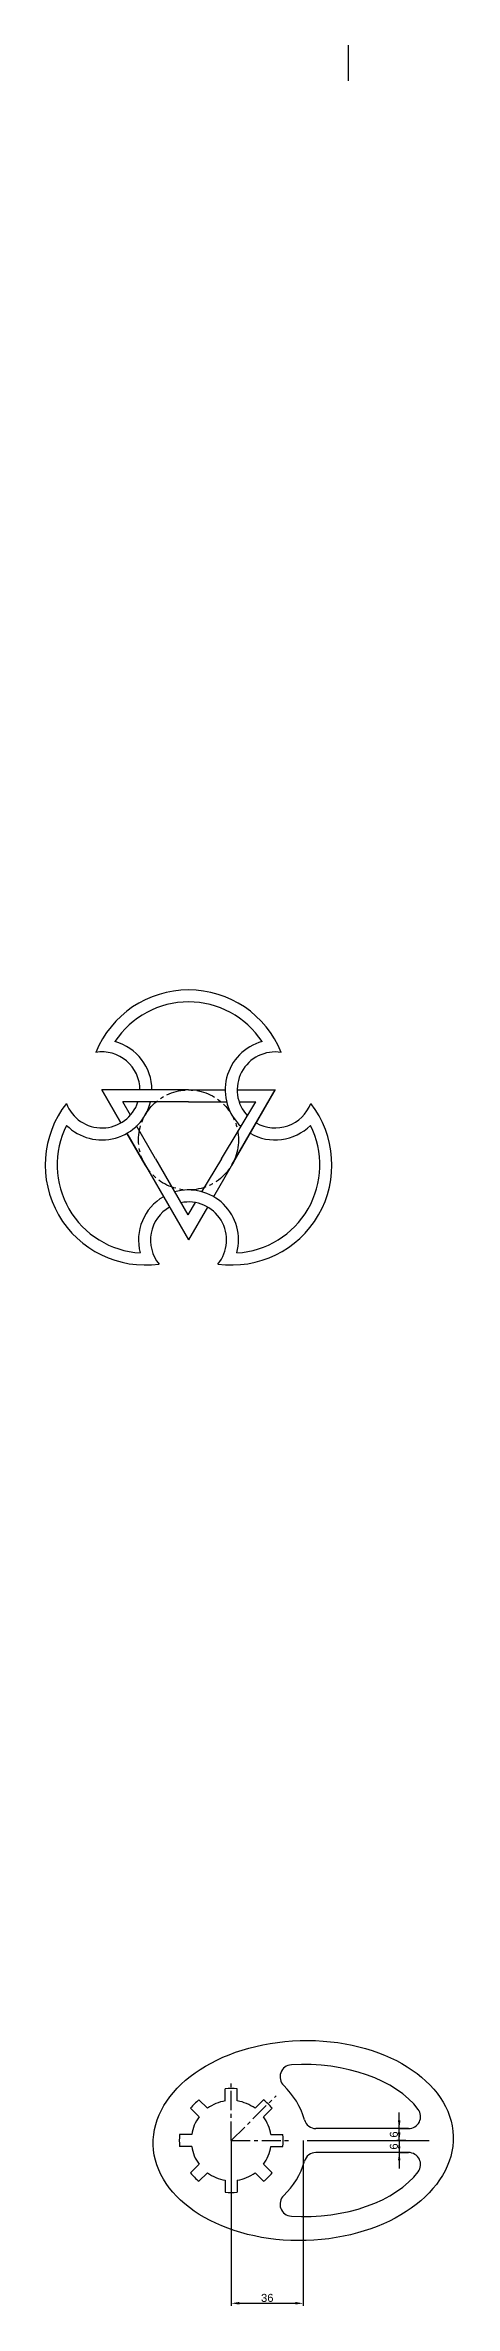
# Model space of a CAD drawing. Header units: millimetres. Extents: x 4 to 407, y 158 to 4651.
# Drawn here: x 4 to 209, y 1212 to 2342 of the extents above; entities that cross this region are included whole.
import ezdxf

# ---------------------------------------------------------------- set-up
doc = ezdxf.new("R2010")
doc.units = ezdxf.units.MM
doc.header["$LTSCALE"] = 0.3
doc.linetypes.add('CENTER', pattern=[50.8, 31.75, -6.35, 6.35, -6.35])
doc.styles.get("Standard").update_dxf_attribs({"font": 'arial.ttf'})
doc.dimstyles.new('+90', dxfattribs={"dimtxt": 4, "dimasz": 4, "dimexe": 1.25, "dimexo": 0, "dimtad": 1, "dimtxsty": 'Standard', "dimcen": 2.5, "dimclrd": 5, "dimclre": 5, "dimclrt": 5, "dimadec": 0, "dimazin": 0, "dimtfac": 1, "dimtmove": 0, "dimatfit": 3, "dimfxl": 1, "dimarcsym": 0})

# ---------------------------------------------------------------- blocks, each defined once
blk = doc.blocks.new('*D5')
at = {"color": 5, "lineweight": -2, "transparency": 16777216}
for p, q in [((184.4, 1300.8), (179.8, 1300.8)), ((181.1, 1304.8), (181.1, 1308.8)), ((181.1, 1294.8), (181.1, 1300.8)), ((184.4, 1294.8), (179.8, 1294.8)), ((181.1, 1290.8), (181.1, 1286.8))]:
    blk.add_line(p, q, dxfattribs=at)
at = {"color": 5, "transparency": 16777216}
for points in [[(180.4, 1304.8), (181.7, 1304.8), (181.1, 1300.8)], [(180.4, 1290.8), (181.7, 1290.8), (181.1, 1294.8)]]:
    blk.add_solid(points, dxfattribs=at)
at = {"layer": 'Defpoints', "color": 0, "transparency": 16777216}
for p in [(181.1, 1300.8), (184.4, 1300.8), (184.4, 1294.8)]:
    blk.add_point(p, dxfattribs=at)
at = {"color": 5, "transparency": 16777216, "insert": (178.4, 1297.8), "char_height": 4, "attachment_point": 5, "rotation": 90}
blk.add_mtext('6', dxfattribs=at)
blk = doc.blocks.new('*D6')
at = {"color": 5, "lineweight": -2, "transparency": 16777216}
for p, q in [((181.1, 1298.8), (181.1, 1302.8)), ((182.1, 1294.8), (179.8, 1294.8)), ((182.1, 1288.8), (179.8, 1288.8)), ((181.1, 1294.8), (181.1, 1288.8)), ((181.1, 1284.8), (181.1, 1280.8))]:
    blk.add_line(p, q, dxfattribs=at)
at = {"color": 5, "transparency": 16777216}
for points in [[(180.4, 1298.8), (181.7, 1298.8), (181.1, 1294.8)], [(180.4, 1284.8), (181.7, 1284.8), (181.1, 1288.8)]]:
    blk.add_solid(points, dxfattribs=at)
at = {"layer": 'Defpoints', "color": 0, "transparency": 16777216}
for p in [(181.1, 1288.8), (182.1, 1294.8), (182.1, 1288.8)]:
    blk.add_point(p, dxfattribs=at)
at = {"color": 5, "transparency": 16777216, "insert": (178.4, 1291.8), "char_height": 4, "attachment_point": 5, "rotation": 90}
blk.add_mtext('6', dxfattribs=at)
blk = doc.blocks.new('*D7')
at = {"color": 5, "lineweight": -2, "transparency": 16777216}
for p, q in [((97.1, 1294.8), (97.1, 1212.2)), ((133.1, 1294.8), (133.1, 1212.2)), ((129.1, 1213.4), (101.1, 1213.4))]:
    blk.add_line(p, q, dxfattribs=at)
at = {"color": 5, "transparency": 16777216}
for points in [[(101.1, 1214.1), (101.1, 1212.8), (97.1, 1213.4)], [(129.1, 1214.1), (129.1, 1212.8), (133.1, 1213.4)]]:
    blk.add_solid(points, dxfattribs=at)
at = {"layer": 'Defpoints', "color": 0, "transparency": 16777216}
for p in [(97.1, 1294.8), (133.1, 1294.8), (97.1, 1213.4)]:
    blk.add_point(p, dxfattribs=at)
at = {"color": 5, "transparency": 16777216, "insert": (115.1, 1216.1), "char_height": 4, "attachment_point": 5}
blk.add_mtext('36', dxfattribs=at)

msp = doc.modelspace()

# ---------------------------------------------------------------- linework, layer by layer
for p, q in [((155.47, 2342.031), (155.47, 2324.181)), ((81.011, 1306.626), (76.731, 1310.906)), ((85.254, 1310.868), (80.974, 1315.148)), ((94.114, 1314.539), (94.114, 1320.591)), ((94.114, 1314.539), (94.114, 1320.591)), ((100.114, 1314.539), (100.114, 1320.591)), ((100.114, 1314.539), (100.114, 1320.591)), ((108.975, 1310.868), (113.255, 1315.148)), ((113.218, 1306.626), (117.498, 1310.906)), ((185.761, 1300.765), (139.446, 1300.765)), ((181.06, 1300.765), (185.761, 1300.765)), ((77.341, 1297.765), (71.288, 1297.765)), ((77.341, 1297.765), (71.288, 1297.765)), ((77.341, 1291.765), (71.288, 1291.765)), ((77.341, 1291.765), (71.288, 1291.765)), ((116.888, 1297.765), (122.941, 1297.765)), ((116.888, 1297.765), (122.941, 1297.765)), ((116.888, 1291.765), (122.941, 1291.765)), ((116.888, 1291.765), (122.941, 1291.765)), ((135.114, 1294.765), (196.114, 1294.765)), ((185.761, 1288.765), (139.446, 1288.765)), ((181.06, 1288.765), (185.761, 1288.765)), ((81.011, 1282.904), (76.731, 1278.624)), ((85.254, 1278.661), (80.974, 1274.382)), ((108.975, 1278.661), (113.255, 1274.382)), ((113.218, 1282.904), (117.498, 1278.624)), ((94.114, 1274.991), (94.114, 1268.939)), ((100.114, 1274.991), (100.114, 1268.939))]:
    msp.add_line(p, q)
at = {"linetype": 'ByBlock'}
for p, q in [((32.451, 1819.868), (41.951, 1803.413)), ((75.752, 1819.868), (32.451, 1819.868)), ((41.951, 1803.413), (32.451, 1819.868)), ((75.752, 1819.868), (94.053, 1819.868)), ((119.053, 1819.868), (88.251, 1766.517)), ((97.403, 1782.368), (119.053, 1819.868)), ((100.053, 1819.868), (119.053, 1819.868)), ((75.752, 1813.868), (42.843, 1813.868)), ((46.661, 1807.255), (42.843, 1813.868)), ((75.752, 1813.868), (94.784, 1813.868)), ((92.206, 1785.368), (109.428, 1813.868)), ((101.026, 1813.868), (109.428, 1813.868)), ((54.101, 1782.368), (44.951, 1798.217)), ((44.951, 1798.217), (75.752, 1744.868)), ((59.298, 1785.368), (49.782, 1801.85)), ((59.298, 1785.368), (75.377, 1757.517)), ((92.206, 1785.368), (82.311, 1768.991)), ((79.041, 1763.58), (75.377, 1757.517)), ((85.251, 1761.321), (75.752, 1744.868))]:
    msp.add_line(p, q, dxfattribs=at)
at = {"linetype": 'CENTER'}
for q in [(97.114, 1324.56), (119.489, 1317.14), (126.318, 1294.765)]:
    msp.add_line((97.114, 1294.765), q, dxfattribs=at)
msp.add_circle((75.752, 1794.868), 25, dxfattribs=at)
at = {"linetype": 'ByBlock'}
for centre, radius, start, end in [((75.752, 1819.868), 50, 22.029082, 157.970918), ((75.752, 1819.858), 44, 33.281823, 146.718177), ((32.451, 1819.868), 25, 0, 74.887012), ((119.053, 1819.868), 25, 105.112988, 227.00373), ((32.451, 1819.868), 19, 0, 99.232587), ((119.053, 1819.868), 19, 80.767413, 223.176487), ((54.101, 1782.368), 50, 142.029082, 277.96738), ((32.451, 1819.868), 19, 200.767413, 341.59152), ((32.451, 1819.868), 25, 225.099759, 346.11346), ((97.403, 1782.368), 50, 262.025544, 37.970918), ((119.053, 1819.868), 19, 240, 339.232587), ((54.101, 1782.368), 44, 153.268595, 266.726892), ((97.403, 1782.368), 44, 273.264083, 26.731405), ((119.053, 1819.868), 25, 240, 314.900241), ((75.749, 1744.868), 25, 119.993238, 194.899773), ((75.749, 1744.868), 25, 345.09929, 106.106494), ((75.749, 1744.868), 19, 320.769079, 101.582142), ((75.749, 1744.868), 19, 119.991102, 219.234255)]:
    msp.add_arc(centre, radius, start, end, dxfattribs=at)
for centre, radius, start, end in [((127.484, 1326.603), 6, 93.288747, 226.352898), ((97.114, 1294.765), 38, 15.82662, 46.352898), ((97.114, 1294.765), 26, 128.37419, 141.62581), ((97.114, 1294.765), 20, 98.626927, 126.373073), ((97.114, 1294.765), 26, 83.37419, 96.62581), ((97.114, 1294.765), 20, 53.626927, 81.373073), ((97.114, 1294.765), 26, 38.37419, 51.62581), ((97.114, 1294.765), 20, 143.626927, 171.373073), ((97.114, 1294.765), 20, 8.626927, 36.373073), ((139.446, 1306.765), 6, 195.82662, 270), ((185.761, 1306.765), 6, 270, 36.709374), ((97.114, 1294.765), 26, 173.37419, 186.62581), ((97.114, 1294.765), 20, 188.626927, 216.373073), ((97.114, 1294.765), 20, 323.626927, 351.373073), ((97.114, 1294.765), 26, 353.37419, 6.62581), ((139.446, 1282.765), 6, 90, 164.17338), ((185.761, 1282.765), 6, 323.290626, 90), ((97.114, 1294.765), 26, 218.37419, 231.62581), ((97.114, 1294.765), 20, 233.626927, 261.373073), ((97.114, 1294.765), 20, 278.626927, 306.373073), ((97.114, 1294.765), 26, 308.37419, 321.62581), ((97.114, 1294.765), 38, 313.647102, 344.17338), ((97.114, 1294.765), 26, 263.37419, 276.62581), ((127.484, 1262.926), 6, 133.647102, 266.711253)]:
    msp.add_arc(centre, radius, start, end)
msp.add_ellipse((133.075, 1294.765), major_axis=(-74.968, -2.181), ratio=0.66666667)
for start_param, end_param in [(3.56423536, 4.80736924), (1.47581607, 2.71894995)]:
    msp.add_ellipse((133.114, 1294.765), major_axis=(-63, 0), ratio=0.6031746, start_param=start_param, end_param=end_param)

# ---------------------------------------------------------------- dimensions: what is measured, and where the dimension line sits
for base, p1, p2, picture, middle in [((181.06, 1300.765), (184.387, 1294.765), (184.387, 1300.765), '*D5', (178.393, 1297.765)), ((181.06, 1288.765), (182.099, 1294.765), (182.099, 1288.765), '*D6', (178.393, 1291.765))]:
    dim = msp.add_linear_dim(base=base, p1=p1, p2=p2, angle=90, dimstyle='+90')
    dim.commit()
    dim.dimension.update_dxf_attribs({"geometry": picture, "text_midpoint": middle})
dim = msp.add_linear_dim(base=(97.114, 1213.423), p1=(133.114, 1294.765), p2=(97.114, 1294.765), dimstyle='+90')
dim.commit()
dim.dimension.update_dxf_attribs({"geometry": '*D7', "text_midpoint": (115.114, 1216.092)})

doc.saveas('drawing.dxf')
